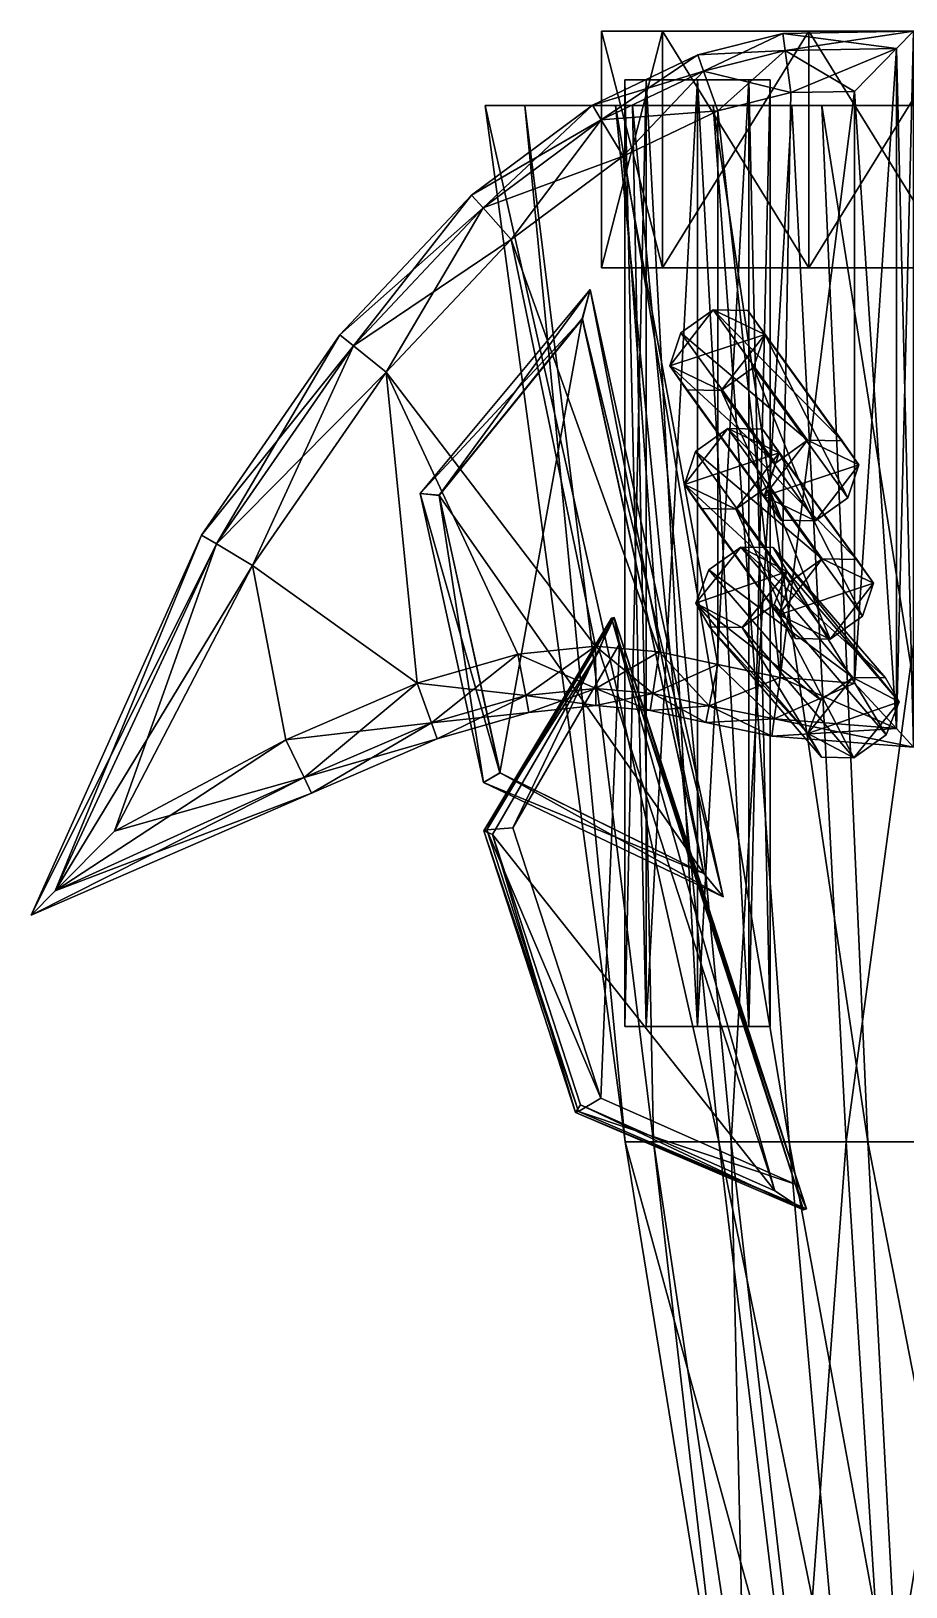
# Model space of a CAD drawing. Header units: metres. Extents: x -0.81 to 0.81, y -1.09 to 0.9.
# Drawn here: x -0.807 to -0.068, y -0.418 to 0.896 of the extents above; entities that cross this region are included whole.
import ezdxf

# ---------------------------------------------------------------- set-up
doc = ezdxf.new("R2010")
doc.units = ezdxf.units.M

msp = doc.modelspace()

# ---------------------------------------------------------------- linework, layer by layer
at = {"layer": 'Prism'}
for points in [[(-0.239, 0.8626, 0.0181), (-0.2439, 0.8763, 0.0003), (-0.1719, 0.8944, 0.0003)], [(-0.2439, 0.8763, 0.0003), (-0.1699, 0.88, -0.0174), (-0.1719, 0.8944, 0.0003)], [(-0.239, 0.8626, 0.0181), (-0.1719, 0.8944, 0.0003), (-0.1699, 0.88, 0.0181)], [(-0.1699, 0.88, 0.0181), (-0.1719, 0.8944, 0.0003), (-0.0615, 0.8965, 0.0003)], [(-0.1719, 0.8944, 0.0003), (-0.076, 0.8817, -0.0174), (-0.0615, 0.8965, 0.0003)], [(-0.1719, 0.8944, 0.0003), (-0.1699, 0.88, -0.0174), (-0.076, 0.8817, -0.0174)], [(-0.1699, 0.88, 0.0181), (-0.0615, 0.8965, 0.0003), (-0.076, 0.8817, 0.0181)], [(-0.076, 0.8817, 0.0181), (-0.0615, 0.8965, 0.0003), (-0.0615, 0.2915, 0.0003)], [(-0.0615, 0.8965, 0.0003), (-0.076, 0.3072, -0.0174), (-0.0615, 0.2915, 0.0003)], [(-0.0615, 0.8965, 0.0003), (-0.076, 0.8817, -0.0174), (-0.076, 0.3072, -0.0174)], [(-0.1652, 0.8446, 0.0253), (-0.1699, 0.88, 0.0181), (-0.076, 0.8817, 0.0181)], [(-0.1699, 0.88, -0.0174), (-0.1115, 0.8455, -0.0247), (-0.076, 0.8817, -0.0174)], [(-0.1652, 0.8446, 0.0253), (-0.076, 0.8817, 0.0181), (-0.1115, 0.8455, 0.0253)], [(-0.1115, 0.8455, 0.0253), (-0.076, 0.8817, 0.0181), (-0.076, 0.3072, 0.0181)], [(-0.076, 0.8817, -0.0174), (-0.1115, 0.3455, -0.0247), (-0.076, 0.3072, -0.0174)], [(-0.076, 0.8817, -0.0174), (-0.1115, 0.8455, -0.0247), (-0.1115, 0.3455, -0.0247)], [(-0.076, 0.8817, 0.0181), (-0.0615, 0.2915, 0.0003), (-0.076, 0.3072, 0.0181)], [(-0.3253, 0.8214, 0.0181), (-0.3328, 0.8339, 0.0003), (-0.2439, 0.8763, 0.0003)], [(-0.3328, 0.8339, 0.0003), (-0.239, 0.8626, -0.0174), (-0.2439, 0.8763, 0.0003)], [(-0.3253, 0.8214, 0.0181), (-0.2439, 0.8763, 0.0003), (-0.239, 0.8626, 0.0181)], [(-0.2439, 0.8763, 0.0003), (-0.239, 0.8626, -0.0174), (-0.1699, 0.88, -0.0174)], [(-0.2269, 0.8291, 0.0253), (-0.239, 0.8626, 0.0181), (-0.1699, 0.88, 0.0181)], [(-0.239, 0.8626, -0.0174), (-0.1652, 0.8446, -0.0247), (-0.1699, 0.88, -0.0174)], [(-0.2269, 0.8291, 0.0253), (-0.1699, 0.88, 0.0181), (-0.1652, 0.8446, 0.0253)], [(-0.1699, 0.88, -0.0174), (-0.1652, 0.8446, -0.0247), (-0.1115, 0.8455, -0.0247)], [(-0.3328, 0.8339, 0.0003), (-0.3253, 0.8214, -0.0174), (-0.239, 0.8626, -0.0174)], [(-0.3068, 0.7908, 0.0253), (-0.3253, 0.8214, 0.0181), (-0.239, 0.8626, 0.0181)], [(-0.3253, 0.8214, -0.0174), (-0.2269, 0.8291, -0.0247), (-0.239, 0.8626, -0.0174)], [(-0.3068, 0.7908, 0.0253), (-0.239, 0.8626, 0.0181), (-0.2269, 0.8291, 0.0253)], [(-0.239, 0.8626, -0.0174), (-0.2269, 0.8291, -0.0247), (-0.1652, 0.8446, -0.0247)], [(-0.1743, 0.3504, 0.0253), (-0.2269, 0.8291, 0.0253), (-0.1652, 0.8446, 0.0253)], [(-0.2269, 0.8291, -0.0247), (-0.1743, 0.3504, -0.0247), (-0.1652, 0.8446, -0.0247)], [(-0.1743, 0.3504, 0.0253), (-0.1115, 0.8455, 0.0253), (-0.1115, 0.3455, 0.0253)], [(-0.1743, 0.3504, 0.0253), (-0.1652, 0.8446, 0.0253), (-0.1115, 0.8455, 0.0253)], [(-0.1743, 0.3504, -0.0247), (-0.1115, 0.3455, -0.0247), (-0.1115, 0.8455, -0.0247)], [(-0.1652, 0.8446, -0.0247), (-0.1743, 0.3504, -0.0247), (-0.1115, 0.8455, -0.0247)], [(-0.1115, 0.8455, 0.0253), (-0.076, 0.3072, 0.0181), (-0.1115, 0.3455, 0.0253)], [(-0.4251, 0.747, 0.0181), (-0.4348, 0.7579, 0.0003), (-0.3328, 0.8339, 0.0003)], [(-0.4348, 0.7579, 0.0003), (-0.3253, 0.8214, -0.0174), (-0.3328, 0.8339, 0.0003)], [(-0.4251, 0.747, 0.0181), (-0.3328, 0.8339, 0.0003), (-0.3253, 0.8214, 0.0181)], [(-0.3253, 0.8214, -0.0174), (-0.3068, 0.7908, -0.0247), (-0.2269, 0.8291, -0.0247)], [(-0.2269, 0.8291, 0.0253), (-0.2268, 0.3612, 0.0253), (-0.3068, 0.7908, 0.0253)], [(-0.2269, 0.8291, -0.0247), (-0.3068, 0.7908, -0.0247), (-0.2268, 0.3612, -0.0247)], [(-0.2269, 0.8291, 0.0253), (-0.1743, 0.3504, 0.0253), (-0.2268, 0.3612, 0.0253)], [(-0.2268, 0.3612, -0.0247), (-0.1743, 0.3504, -0.0247), (-0.2269, 0.8291, -0.0247)], [(-0.4348, 0.7579, 0.0003), (-0.4251, 0.747, -0.0174), (-0.3253, 0.8214, -0.0174)], [(-0.4014, 0.7204, 0.0253), (-0.4251, 0.747, 0.0181), (-0.3253, 0.8214, 0.0181)], [(-0.4251, 0.747, -0.0174), (-0.3068, 0.7908, -0.0247), (-0.3253, 0.8214, -0.0174)], [(-0.4014, 0.7204, 0.0253), (-0.3253, 0.8214, 0.0181), (-0.3068, 0.7908, 0.0253)], [(-0.4251, 0.747, -0.0174), (-0.4014, 0.7204, -0.0247), (-0.3068, 0.7908, -0.0247)], [(-0.4014, 0.7204, 0.0253), (-0.3068, 0.7908, 0.0253), (-0.2763, 0.3719, 0.0253)], [(-0.3068, 0.7908, -0.0247), (-0.4014, 0.7204, -0.0247), (-0.2763, 0.3719, -0.0247)], [(-0.2268, 0.3612, 0.0253), (-0.2763, 0.3719, 0.0253), (-0.3068, 0.7908, 0.0253)], [(-0.2763, 0.3719, -0.0247), (-0.2268, 0.3612, -0.0247), (-0.3068, 0.7908, -0.0247)], [(-0.5347, 0.6306, 0.0181), (-0.546, 0.6398, 0.0003), (-0.4348, 0.7579, 0.0003)], [(-0.546, 0.6398, 0.0003), (-0.4251, 0.747, -0.0174), (-0.4348, 0.7579, 0.0003)], [(-0.5347, 0.6306, 0.0181), (-0.4348, 0.7579, 0.0003), (-0.4251, 0.747, 0.0181)], [(-0.546, 0.6398, 0.0003), (-0.5347, 0.6306, -0.0174), (-0.4251, 0.747, -0.0174)], [(-0.507, 0.6082, 0.0253), (-0.5347, 0.6306, 0.0181), (-0.4251, 0.747, 0.0181)], [(-0.5347, 0.6306, -0.0174), (-0.4014, 0.7204, -0.0247), (-0.4251, 0.747, -0.0174)], [(-0.507, 0.6082, 0.0253), (-0.4251, 0.747, 0.0181), (-0.4014, 0.7204, 0.0253)], [(-0.5347, 0.6306, -0.0174), (-0.507, 0.6082, -0.0247), (-0.4014, 0.7204, -0.0247)], [(-0.507, 0.6082, 0.0253), (-0.4014, 0.7204, 0.0253), (-0.3303, 0.3768, 0.0253)], [(-0.507, 0.6082, -0.0247), (-0.3303, 0.3768, -0.0247), (-0.4014, 0.7204, -0.0247)], [(-0.2763, 0.3719, 0.0253), (-0.3303, 0.3768, 0.0253), (-0.4014, 0.7204, 0.0253)], [(-0.2763, 0.3719, -0.0247), (-0.4014, 0.7204, -0.0247), (-0.3303, 0.3768, -0.0247)], [(-0.6504, 0.4631, 0.0181), (-0.6629, 0.4706, 0.0003), (-0.546, 0.6398, 0.0003)], [(-0.6629, 0.4706, 0.0003), (-0.5347, 0.6306, -0.0174), (-0.546, 0.6398, 0.0003)], [(-0.6504, 0.4631, 0.0181), (-0.546, 0.6398, 0.0003), (-0.5347, 0.6306, 0.0181)], [(-0.6629, 0.4706, 0.0003), (-0.6504, 0.4631, -0.0174), (-0.5347, 0.6306, -0.0174)], [(-0.6199, 0.4448, 0.0253), (-0.6504, 0.4631, 0.0181), (-0.5347, 0.6306, 0.0181)], [(-0.6504, 0.4631, -0.0174), (-0.507, 0.6082, -0.0247), (-0.5347, 0.6306, -0.0174)], [(-0.6199, 0.4448, 0.0253), (-0.5347, 0.6306, 0.0181), (-0.507, 0.6082, 0.0253)], [(-0.6504, 0.4631, -0.0174), (-0.6199, 0.4448, -0.0247), (-0.507, 0.6082, -0.0247)], [(-0.507, 0.6082, 0.0253), (-0.4807, 0.3455, 0.0253), (-0.6199, 0.4448, 0.0253)], [(-0.507, 0.6082, -0.0247), (-0.6199, 0.4448, -0.0247), (-0.4807, 0.3455, -0.0247)], [(-0.507, 0.6082, 0.0253), (-0.3959, 0.3699, 0.0253), (-0.4807, 0.3455, 0.0253)], [(-0.507, 0.6082, 0.0253), (-0.3303, 0.3768, 0.0253), (-0.3959, 0.3699, 0.0253)], [(-0.507, 0.6082, -0.0247), (-0.4807, 0.3455, -0.0247), (-0.3959, 0.3699, -0.0247)], [(-0.3959, 0.3699, -0.0247), (-0.3303, 0.3768, -0.0247), (-0.507, 0.6082, -0.0247)], [(-0.7865, 0.1701, 0.0181), (-0.8069, 0.1495, 0.0003), (-0.6629, 0.4706, 0.0003)], [(-0.8069, 0.1495, 0.0003), (-0.6504, 0.4631, -0.0174), (-0.6629, 0.4706, 0.0003)], [(-0.8069, 0.1495, 0.0003), (-0.7865, 0.1701, -0.0174), (-0.6504, 0.4631, -0.0174)], [(-0.7865, 0.1701, 0.0181), (-0.6629, 0.4706, 0.0003), (-0.6504, 0.4631, 0.0181)], [(-0.7365, 0.2205, 0.0253), (-0.7865, 0.1701, 0.0181), (-0.6504, 0.4631, 0.0181)], [(-0.7865, 0.1701, -0.0174), (-0.6199, 0.4448, -0.0247), (-0.6504, 0.4631, -0.0174)], [(-0.7365, 0.2205, 0.0253), (-0.6504, 0.4631, 0.0181), (-0.6199, 0.4448, 0.0253)], [(-0.7865, 0.1701, -0.0174), (-0.7365, 0.2205, -0.0247), (-0.6199, 0.4448, -0.0247)], [(-0.6199, 0.4448, 0.0253), (-0.5917, 0.2977, 0.0253), (-0.7365, 0.2205, 0.0253)], [(-0.6199, 0.4448, -0.0247), (-0.7365, 0.2205, -0.0247), (-0.5917, 0.2977, -0.0247)], [(-0.6199, 0.4448, 0.0253), (-0.4807, 0.3455, 0.0253), (-0.5917, 0.2977, 0.0253)], [(-0.6199, 0.4448, -0.0247), (-0.5917, 0.2977, -0.0247), (-0.4807, 0.3455, -0.0247)], [(-0.3959, 0.3699, 0.0253), (-0.4687, 0.312, 0.0181), (-0.4807, 0.3455, 0.0253)], [(-0.3891, 0.335, -0.0174), (-0.3959, 0.3699, -0.0247), (-0.4807, 0.3455, -0.0247)], [(-0.3959, 0.3699, 0.0253), (-0.3891, 0.335, 0.0181), (-0.4687, 0.312, 0.0181)], [(-0.3303, 0.3768, 0.0253), (-0.3891, 0.335, 0.0181), (-0.3959, 0.3699, 0.0253)], [(-0.33, 0.3411, -0.0174), (-0.3303, 0.3768, -0.0247), (-0.3959, 0.3699, -0.0247)], [(-0.33, 0.3411, -0.0174), (-0.3959, 0.3699, -0.0247), (-0.3891, 0.335, -0.0174)], [(-0.3303, 0.3768, 0.0253), (-0.33, 0.3411, 0.0181), (-0.3891, 0.335, 0.0181)], [(-0.2763, 0.3719, 0.0253), (-0.33, 0.3411, 0.0181), (-0.3303, 0.3768, 0.0253)], [(-0.2817, 0.3367, -0.0174), (-0.3303, 0.3768, -0.0247), (-0.33, 0.3411, -0.0174)], [(-0.2817, 0.3367, -0.0174), (-0.2763, 0.3719, -0.0247), (-0.3303, 0.3768, -0.0247)], [(-0.2763, 0.3719, 0.0253), (-0.2817, 0.3367, 0.0181), (-0.33, 0.3411, 0.0181)], [(-0.2268, 0.3612, 0.0253), (-0.2817, 0.3367, 0.0181), (-0.2763, 0.3719, 0.0253)], [(-0.2341, 0.3264, -0.0174), (-0.2763, 0.3719, -0.0247), (-0.2817, 0.3367, -0.0174)], [(-0.2341, 0.3264, -0.0174), (-0.2268, 0.3612, -0.0247), (-0.2763, 0.3719, -0.0247)], [(-0.2268, 0.3612, 0.0253), (-0.2341, 0.3264, 0.0181), (-0.2817, 0.3367, 0.0181)], [(-0.1743, 0.3504, 0.0253), (-0.2341, 0.3264, 0.0181), (-0.2268, 0.3612, 0.0253)], [(-0.1792, 0.3152, -0.0174), (-0.2268, 0.3612, -0.0247), (-0.2341, 0.3264, -0.0174)], [(-0.1792, 0.3152, -0.0174), (-0.1743, 0.3504, -0.0247), (-0.2268, 0.3612, -0.0247)], [(-0.4807, 0.3455, 0.0253), (-0.5764, 0.2657, 0.0181), (-0.5917, 0.2977, 0.0253)], [(-0.4687, 0.312, -0.0174), (-0.4807, 0.3455, -0.0247), (-0.5917, 0.2977, -0.0247)], [(-0.4807, 0.3455, 0.0253), (-0.4687, 0.312, 0.0181), (-0.5764, 0.2657, 0.0181)], [(-0.3891, 0.335, -0.0174), (-0.4807, 0.3455, -0.0247), (-0.4687, 0.312, -0.0174)], [(-0.1743, 0.3504, 0.0253), (-0.1792, 0.3152, 0.0181), (-0.2341, 0.3264, 0.0181)], [(-0.1115, 0.3455, 0.0253), (-0.1792, 0.3152, 0.0181), (-0.1743, 0.3504, 0.0253)], [(-0.076, 0.3072, -0.0174), (-0.1743, 0.3504, -0.0247), (-0.1792, 0.3152, -0.0174)], [(-0.1115, 0.3455, 0.0253), (-0.076, 0.3072, 0.0181), (-0.1792, 0.3152, 0.0181)], [(-0.076, 0.3072, -0.0174), (-0.1115, 0.3455, -0.0247), (-0.1743, 0.3504, -0.0247)], [(-0.3891, 0.335, 0.0181), (-0.4638, 0.2984, 0.0003), (-0.4687, 0.312, 0.0181)], [(-0.3864, 0.3207, 0.0003), (-0.3891, 0.335, -0.0174), (-0.4687, 0.312, -0.0174)], [(-0.3891, 0.335, 0.0181), (-0.3864, 0.3207, 0.0003), (-0.4638, 0.2984, 0.0003)], [(-0.33, 0.3411, 0.0181), (-0.3864, 0.3207, 0.0003), (-0.3891, 0.335, 0.0181)], [(-0.3299, 0.3265, 0.0003), (-0.33, 0.3411, -0.0174), (-0.3891, 0.335, -0.0174)], [(-0.3299, 0.3265, 0.0003), (-0.3891, 0.335, -0.0174), (-0.3864, 0.3207, 0.0003)], [(-0.33, 0.3411, 0.0181), (-0.3299, 0.3265, 0.0003), (-0.3864, 0.3207, 0.0003)], [(-0.2817, 0.3367, 0.0181), (-0.3299, 0.3265, 0.0003), (-0.33, 0.3411, 0.0181)], [(-0.2839, 0.3224, 0.0003), (-0.33, 0.3411, -0.0174), (-0.3299, 0.3265, 0.0003)], [(-0.2839, 0.3224, 0.0003), (-0.2817, 0.3367, -0.0174), (-0.33, 0.3411, -0.0174)], [(-0.2817, 0.3367, 0.0181), (-0.2839, 0.3224, 0.0003), (-0.3299, 0.3265, 0.0003)], [(-0.2341, 0.3264, 0.0181), (-0.2839, 0.3224, 0.0003), (-0.2817, 0.3367, 0.0181)], [(-0.2371, 0.3122, 0.0003), (-0.2817, 0.3367, -0.0174), (-0.2839, 0.3224, 0.0003)], [(-0.2371, 0.3122, 0.0003), (-0.2341, 0.3264, -0.0174), (-0.2817, 0.3367, -0.0174)], [(-0.3864, 0.3207, 0.0003), (-0.4687, 0.312, -0.0174), (-0.4638, 0.2984, 0.0003)], [(-0.2341, 0.3264, 0.0181), (-0.2371, 0.3122, 0.0003), (-0.2839, 0.3224, 0.0003)], [(-0.1792, 0.3152, 0.0181), (-0.2371, 0.3122, 0.0003), (-0.2341, 0.3264, 0.0181)], [(-0.1812, 0.3008, 0.0003), (-0.2341, 0.3264, -0.0174), (-0.2371, 0.3122, 0.0003)], [(-0.1812, 0.3008, 0.0003), (-0.1792, 0.3152, -0.0174), (-0.2341, 0.3264, -0.0174)], [(-0.4687, 0.312, -0.0174), (-0.5917, 0.2977, -0.0247), (-0.5764, 0.2657, -0.0174)], [(-0.4687, 0.312, 0.0181), (-0.5701, 0.2526, 0.0003), (-0.5764, 0.2657, 0.0181)], [(-0.4638, 0.2984, 0.0003), (-0.4687, 0.312, -0.0174), (-0.5764, 0.2657, -0.0174)], [(-0.4687, 0.312, 0.0181), (-0.4638, 0.2984, 0.0003), (-0.5701, 0.2526, 0.0003)], [(-0.1792, 0.3152, 0.0181), (-0.1812, 0.3008, 0.0003), (-0.2371, 0.3122, 0.0003)], [(-0.076, 0.3072, 0.0181), (-0.1812, 0.3008, 0.0003), (-0.1792, 0.3152, 0.0181)], [(-0.0615, 0.2915, 0.0003), (-0.1792, 0.3152, -0.0174), (-0.1812, 0.3008, 0.0003)], [(-0.076, 0.3072, 0.0181), (-0.0615, 0.2915, 0.0003), (-0.1812, 0.3008, 0.0003)], [(-0.0615, 0.2915, 0.0003), (-0.076, 0.3072, -0.0174), (-0.1792, 0.3152, -0.0174)], [(-0.5917, 0.2977, 0.0253), (-0.7865, 0.1701, 0.0181), (-0.7365, 0.2205, 0.0253)], [(-0.5917, 0.2977, 0.0253), (-0.5764, 0.2657, 0.0181), (-0.7865, 0.1701, 0.0181)], [(-0.5764, 0.2657, -0.0174), (-0.5917, 0.2977, -0.0247), (-0.7365, 0.2205, -0.0247)], [(-0.4638, 0.2984, 0.0003), (-0.5764, 0.2657, -0.0174), (-0.5701, 0.2526, 0.0003)], [(-0.5764, 0.2657, 0.0181), (-0.8069, 0.1495, 0.0003), (-0.7865, 0.1701, 0.0181)], [(-0.5764, 0.2657, 0.0181), (-0.5701, 0.2526, 0.0003), (-0.8069, 0.1495, 0.0003)], [(-0.5701, 0.2526, 0.0003), (-0.5764, 0.2657, -0.0174), (-0.7865, 0.1701, -0.0174)], [(-0.5764, 0.2657, -0.0174), (-0.7365, 0.2205, -0.0247), (-0.7865, 0.1701, -0.0174)], [(-0.5701, 0.2526, 0.0003), (-0.7865, 0.1701, -0.0174), (-0.8069, 0.1495, 0.0003)]]:
    msp.add_3dface(points, dxfattribs=at)
at = {"layer": 'Prism 15'}
for points in [[(-0.325, 0.8964, 0.13), (-0.2737, 0.6964, 0.0558), (-0.2737, 0.8964, 0.0558)], [(-0.325, 0.8964, 0.13), (-0.325, 0.6964, 0.13), (-0.2737, 0.6964, 0.0558)], [(-0.2737, 0.8964, 0.2042), (-0.325, 0.6964, 0.13), (-0.325, 0.8964, 0.13)], [(-0.2737, 0.8964, 0.2042), (-0.2737, 0.6964, 0.2042), (-0.325, 0.6964, 0.13)], [(0.025, 0.8964, 0.13), (-0.325, 0.8964, 0.13), (-0.15, 0.8964, 0.025)], [(-0.325, 0.8964, 0.13), (-0.2737, 0.8964, 0.0558), (-0.15, 0.8964, 0.025)], [(-0.15, 0.8964, 0.235), (-0.2737, 0.8964, 0.2042), (-0.325, 0.8964, 0.13)], [(-0.15, 0.8964, 0.235), (-0.325, 0.8964, 0.13), (0.025, 0.8964, 0.13)], [(-0.2737, 0.8964, 0.0558), (-0.15, 0.6964, 0.025), (-0.15, 0.8964, 0.025)], [(-0.2737, 0.8964, 0.0558), (-0.2737, 0.6964, 0.0558), (-0.15, 0.6964, 0.025)], [(-0.15, 0.8964, 0.235), (-0.2737, 0.6964, 0.2042), (-0.2737, 0.8964, 0.2042)], [(-0.15, 0.8964, 0.235), (-0.15, 0.6964, 0.235), (-0.2737, 0.6964, 0.2042)], [(-0.0263, 0.8964, 0.2042), (-0.15, 0.6964, 0.235), (-0.15, 0.8964, 0.235)], [(-0.0263, 0.8964, 0.2042), (-0.0263, 0.6964, 0.2042), (-0.15, 0.6964, 0.235)], [(-0.15, 0.8964, 0.025), (-0.0263, 0.6964, 0.0558), (-0.0263, 0.8964, 0.0558)], [(-0.15, 0.8964, 0.025), (-0.15, 0.6964, 0.025), (-0.0263, 0.6964, 0.0558)], [(0.025, 0.8964, 0.13), (-0.0263, 0.8964, 0.2042), (-0.15, 0.8964, 0.235)], [(0.025, 0.8964, 0.13), (-0.15, 0.8964, 0.025), (-0.0263, 0.8964, 0.0558)], [(-0.325, 0.6964, 0.13), (-0.15, 0.6964, 0.235), (0.025, 0.6964, 0.13)], [(0.025, 0.6964, 0.13), (-0.15, 0.6964, 0.025), (-0.325, 0.6964, 0.13)], [(-0.325, 0.6964, 0.13), (-0.15, 0.6964, 0.025), (-0.2737, 0.6964, 0.0558)], [(-0.2737, 0.6964, 0.2042), (-0.15, 0.6964, 0.235), (-0.325, 0.6964, 0.13)], [(0.025, 0.6964, 0.13), (-0.15, 0.6964, 0.235), (-0.0263, 0.6964, 0.2042)], [(0.025, 0.6964, 0.13), (-0.0263, 0.6964, 0.0558), (-0.15, 0.6964, 0.025)]]:
    msp.add_3dface(points, dxfattribs=at)
at = {"layer": 'Prism 16'}
for points in [[(-0.1873, 0.6402, 0.3105), (-0.2673, 0.6135, 0.2871), (-0.2307, 0.6608, 0.2715)], [(-0.2673, 0.6135, 0.2871), (-0.258, 0.6414, 0.2712), (-0.2307, 0.6608, 0.2715)], [(-0.258, 0.6414, 0.2712), (-0.151, 0.5507, 0.1247), (-0.2307, 0.6608, 0.2715)], [(-0.2307, 0.6608, 0.2715), (-0.1218, 0.5502, 0.141), (-0.2014, 0.6603, 0.2877)], [(-0.2307, 0.6608, 0.2715), (-0.151, 0.5507, 0.1247), (-0.1218, 0.5502, 0.141)], [(-0.1873, 0.6402, 0.3105), (-0.2307, 0.6608, 0.2715), (-0.2014, 0.6603, 0.2877)], [(-0.2014, 0.6603, 0.2877), (-0.1077, 0.5301, 0.1637), (-0.1873, 0.6402, 0.3105)], [(-0.2014, 0.6603, 0.2877), (-0.1218, 0.5502, 0.141), (-0.1077, 0.5301, 0.1637)], [(-0.2673, 0.6135, 0.2871), (-0.1783, 0.5313, 0.1245), (-0.258, 0.6414, 0.2712)], [(-0.224, 0.5928, 0.3261), (-0.2673, 0.6135, 0.2871), (-0.1873, 0.6402, 0.3105)], [(-0.258, 0.6414, 0.2712), (-0.1783, 0.5313, 0.1245), (-0.151, 0.5507, 0.1247)], [(-0.1873, 0.6402, 0.3105), (-0.1967, 0.6122, 0.3264), (-0.224, 0.5928, 0.3261)], [(-0.1873, 0.6402, 0.3105), (-0.117, 0.5021, 0.1796), (-0.1967, 0.6122, 0.3264)], [(-0.1873, 0.6402, 0.3105), (-0.1077, 0.5301, 0.1637), (-0.117, 0.5021, 0.1796)], [(-0.2673, 0.6135, 0.2871), (-0.1877, 0.5034, 0.1404), (-0.1783, 0.5313, 0.1245)], [(-0.2532, 0.5933, 0.3098), (-0.1877, 0.5034, 0.1404), (-0.2673, 0.6135, 0.2871)], [(-0.224, 0.5928, 0.3261), (-0.2532, 0.5933, 0.3098), (-0.2673, 0.6135, 0.2871)], [(-0.1967, 0.6122, 0.3264), (-0.1443, 0.4827, 0.1794), (-0.224, 0.5928, 0.3261)], [(-0.1967, 0.6122, 0.3264), (-0.117, 0.5021, 0.1796), (-0.1443, 0.4827, 0.1794)], [(-0.2532, 0.5933, 0.3098), (-0.1736, 0.4832, 0.1631), (-0.1877, 0.5034, 0.1404)], [(-0.224, 0.5928, 0.3261), (-0.1736, 0.4832, 0.1631), (-0.2532, 0.5933, 0.3098)], [(-0.224, 0.5928, 0.3261), (-0.1443, 0.4827, 0.1794), (-0.1736, 0.4832, 0.1631)], [(-0.1077, 0.5301, 0.1637), (-0.151, 0.5507, 0.1247), (-0.1877, 0.5034, 0.1404)], [(-0.1877, 0.5034, 0.1404), (-0.151, 0.5507, 0.1247), (-0.1783, 0.5313, 0.1245)], [(-0.1077, 0.5301, 0.1637), (-0.1218, 0.5502, 0.141), (-0.151, 0.5507, 0.1247)], [(-0.1877, 0.5034, 0.1404), (-0.1443, 0.4827, 0.1794), (-0.1077, 0.5301, 0.1637)], [(-0.1077, 0.5301, 0.1637), (-0.1443, 0.4827, 0.1794), (-0.117, 0.5021, 0.1796)], [(-0.1736, 0.4832, 0.1631), (-0.1443, 0.4827, 0.1794), (-0.1877, 0.5034, 0.1404)]]:
    msp.add_3dface(points, dxfattribs=at)
at = {"layer": 'Prism 17'}
for points in [[(-0.1751, 0.54, 0.2965), (-0.255, 0.5133, 0.2731), (-0.2184, 0.5606, 0.2574)], [(-0.255, 0.5133, 0.2731), (-0.2457, 0.5412, 0.2572), (-0.2184, 0.5606, 0.2574)], [(-0.2457, 0.5412, 0.2572), (-0.1387, 0.4506, 0.1107), (-0.2184, 0.5606, 0.2574)], [(-0.2184, 0.5606, 0.2574), (-0.1095, 0.45, 0.127), (-0.1892, 0.5601, 0.2737)], [(-0.2184, 0.5606, 0.2574), (-0.1387, 0.4506, 0.1107), (-0.1095, 0.45, 0.127)], [(-0.1751, 0.54, 0.2965), (-0.2184, 0.5606, 0.2574), (-0.1892, 0.5601, 0.2737)], [(-0.1892, 0.5601, 0.2737), (-0.0954, 0.4299, 0.1497), (-0.1751, 0.54, 0.2965)], [(-0.1892, 0.5601, 0.2737), (-0.1095, 0.45, 0.127), (-0.0954, 0.4299, 0.1497)], [(-0.255, 0.5133, 0.2731), (-0.166, 0.4312, 0.1104), (-0.2457, 0.5412, 0.2572)], [(-0.2117, 0.4926, 0.3121), (-0.255, 0.5133, 0.2731), (-0.1751, 0.54, 0.2965)], [(-0.2457, 0.5412, 0.2572), (-0.166, 0.4312, 0.1104), (-0.1387, 0.4506, 0.1107)], [(-0.1751, 0.54, 0.2965), (-0.1844, 0.512, 0.3124), (-0.2117, 0.4926, 0.3121)], [(-0.1751, 0.54, 0.2965), (-0.1047, 0.402, 0.1656), (-0.1844, 0.512, 0.3124)], [(-0.1751, 0.54, 0.2965), (-0.0954, 0.4299, 0.1497), (-0.1047, 0.402, 0.1656)], [(-0.255, 0.5133, 0.2731), (-0.1754, 0.4032, 0.1263), (-0.166, 0.4312, 0.1104)], [(-0.241, 0.4932, 0.2958), (-0.1754, 0.4032, 0.1263), (-0.255, 0.5133, 0.2731)], [(-0.2117, 0.4926, 0.3121), (-0.241, 0.4932, 0.2958), (-0.255, 0.5133, 0.2731)], [(-0.1844, 0.512, 0.3124), (-0.132, 0.3826, 0.1653), (-0.2117, 0.4926, 0.3121)], [(-0.1844, 0.512, 0.3124), (-0.1047, 0.402, 0.1656), (-0.132, 0.3826, 0.1653)], [(-0.241, 0.4932, 0.2958), (-0.1613, 0.3831, 0.1491), (-0.1754, 0.4032, 0.1263)], [(-0.2117, 0.4926, 0.3121), (-0.1613, 0.3831, 0.1491), (-0.241, 0.4932, 0.2958)], [(-0.2117, 0.4926, 0.3121), (-0.132, 0.3826, 0.1653), (-0.1613, 0.3831, 0.1491)], [(-0.0954, 0.4299, 0.1497), (-0.1387, 0.4506, 0.1107), (-0.1754, 0.4032, 0.1263)], [(-0.1754, 0.4032, 0.1263), (-0.1387, 0.4506, 0.1107), (-0.166, 0.4312, 0.1104)], [(-0.0954, 0.4299, 0.1497), (-0.1095, 0.45, 0.127), (-0.1387, 0.4506, 0.1107)], [(-0.1754, 0.4032, 0.1263), (-0.132, 0.3826, 0.1653), (-0.0954, 0.4299, 0.1497)], [(-0.0954, 0.4299, 0.1497), (-0.132, 0.3826, 0.1653), (-0.1047, 0.402, 0.1656)], [(-0.1613, 0.3831, 0.1491), (-0.132, 0.3826, 0.1653), (-0.1754, 0.4032, 0.1263)]]:
    msp.add_3dface(points, dxfattribs=at)
at = {"layer": 'Prism 18'}
for points in [[(-0.1684, 0.4398, 0.2854), (-0.2455, 0.4131, 0.2538), (-0.2074, 0.4605, 0.2421)], [(-0.2455, 0.4131, 0.2538), (-0.2345, 0.4411, 0.239), (-0.2074, 0.4605, 0.2421)], [(-0.2345, 0.4411, 0.239), (-0.1128, 0.3504, 0.1045), (-0.2074, 0.4605, 0.2421)], [(-0.2074, 0.4605, 0.2421), (-0.0854, 0.3499, 0.1237), (-0.18, 0.46, 0.2613)], [(-0.2074, 0.4605, 0.2421), (-0.1128, 0.3504, 0.1045), (-0.0854, 0.3499, 0.1237)], [(-0.1684, 0.4398, 0.2854), (-0.2074, 0.4605, 0.2421), (-0.18, 0.46, 0.2613)], [(-0.18, 0.46, 0.2613), (-0.0738, 0.3297, 0.1478), (-0.1684, 0.4398, 0.2854)], [(-0.18, 0.46, 0.2613), (-0.0854, 0.3499, 0.1237), (-0.0738, 0.3297, 0.1478)], [(-0.2455, 0.4131, 0.2538), (-0.14, 0.331, 0.1013), (-0.2345, 0.4411, 0.239)], [(-0.2064, 0.3925, 0.2971), (-0.2455, 0.4131, 0.2538), (-0.1684, 0.4398, 0.2854)], [(-0.2345, 0.4411, 0.239), (-0.14, 0.331, 0.1013), (-0.1128, 0.3504, 0.1045)], [(-0.1684, 0.4398, 0.2854), (-0.1793, 0.4119, 0.3003), (-0.2064, 0.3925, 0.2971)], [(-0.1684, 0.4398, 0.2854), (-0.0848, 0.3018, 0.1626), (-0.1793, 0.4119, 0.3003)], [(-0.1684, 0.4398, 0.2854), (-0.0738, 0.3297, 0.1478), (-0.0848, 0.3018, 0.1626)], [(-0.2455, 0.4131, 0.2538), (-0.1509, 0.303, 0.1162), (-0.14, 0.331, 0.1013)], [(-0.2338, 0.393, 0.2779), (-0.1509, 0.303, 0.1162), (-0.2455, 0.4131, 0.2538)], [(-0.2064, 0.3925, 0.2971), (-0.2338, 0.393, 0.2779), (-0.2455, 0.4131, 0.2538)], [(-0.1793, 0.4119, 0.3003), (-0.1119, 0.2824, 0.1595), (-0.2064, 0.3925, 0.2971)], [(-0.1793, 0.4119, 0.3003), (-0.0848, 0.3018, 0.1626), (-0.1119, 0.2824, 0.1595)], [(-0.2338, 0.393, 0.2779), (-0.1393, 0.2829, 0.1403), (-0.1509, 0.303, 0.1162)], [(-0.2064, 0.3925, 0.2971), (-0.1393, 0.2829, 0.1403), (-0.2338, 0.393, 0.2779)], [(-0.2064, 0.3925, 0.2971), (-0.1119, 0.2824, 0.1595), (-0.1393, 0.2829, 0.1403)], [(-0.0738, 0.3297, 0.1478), (-0.1128, 0.3504, 0.1045), (-0.1509, 0.303, 0.1162)], [(-0.1509, 0.303, 0.1162), (-0.1128, 0.3504, 0.1045), (-0.14, 0.331, 0.1013)], [(-0.0738, 0.3297, 0.1478), (-0.0854, 0.3499, 0.1237), (-0.1128, 0.3504, 0.1045)], [(-0.1509, 0.303, 0.1162), (-0.1119, 0.2824, 0.1595), (-0.0738, 0.3297, 0.1478)], [(-0.0738, 0.3297, 0.1478), (-0.1119, 0.2824, 0.1595), (-0.0848, 0.3018, 0.1626)], [(-0.1393, 0.2829, 0.1403), (-0.1119, 0.2824, 0.1595), (-0.1509, 0.303, 0.1162)]]:
    msp.add_3dface(points, dxfattribs=at)
at = {"layer": 'Prism 2'}
for points in [[(-0.4219, 0.2214, 0.0779), (-0.4244, 0.2206, 0.0728), (-0.3168, 0.4003, -0.0077)], [(-0.4244, 0.2206, 0.0728), (-0.3271, 0.373, -0.0176), (-0.3168, 0.4003, -0.0077)], [(-0.3999, 0.2232, 0.0862), (-0.4219, 0.2214, 0.0779), (-0.3143, 0.4011, -0.0025)], [(-0.4219, 0.2214, 0.0779), (-0.3168, 0.4003, -0.0077), (-0.3143, 0.4011, -0.0025)], [(-0.3999, 0.2232, 0.0862), (-0.3143, 0.4011, -0.0025), (-0.3099, 0.3786, 0.0181)], [(-0.3168, 0.4003, -0.0077), (-0.3271, 0.373, -0.0176), (-0.1788, -0.0835, -0.0176)], [(-0.3143, 0.4011, -0.0025), (-0.3168, 0.4003, -0.0077), (-0.1544, -0.0995, -0.0077)], [(-0.3168, 0.4003, -0.0077), (-0.1788, -0.0835, -0.0176), (-0.1544, -0.0995, -0.0077)], [(-0.3099, 0.3786, 0.0181), (-0.3143, 0.4011, -0.0025), (-0.1519, -0.0987, -0.0025)], [(-0.3143, 0.4011, -0.0025), (-0.1544, -0.0995, -0.0077), (-0.1519, -0.0987, -0.0025)], [(-0.4244, 0.2206, 0.0728), (-0.4172, 0.2176, 0.0505), (-0.3271, 0.373, -0.0176)], [(-0.1788, -0.0835, -0.0176), (-0.3271, 0.373, -0.0176), (-0.4172, 0.2176, 0.0505)], [(-0.3257, -0.0051, 0.0862), (-0.3999, 0.2232, 0.0862), (-0.3099, 0.3786, 0.0181)], [(-0.3099, 0.3786, 0.0181), (-0.1615, -0.0779, 0.0181), (-0.3257, -0.0051, 0.0862)], [(-0.3099, 0.3786, 0.0181), (-0.1519, -0.0987, -0.0025), (-0.1615, -0.0779, 0.0181)], [(-0.3446, -0.0165, 0.0779), (-0.4244, 0.2206, 0.0728), (-0.4219, 0.2214, 0.0779)], [(-0.3446, -0.0165, 0.0779), (-0.3471, -0.0174, 0.0728), (-0.4244, 0.2206, 0.0728)], [(-0.3471, -0.0174, 0.0728), (-0.4172, 0.2176, 0.0505), (-0.4244, 0.2206, 0.0728)], [(-0.3257, -0.0051, 0.0862), (-0.4219, 0.2214, 0.0779), (-0.3999, 0.2232, 0.0862)], [(-0.3257, -0.0051, 0.0862), (-0.3446, -0.0165, 0.0779), (-0.4219, 0.2214, 0.0779)], [(-0.3471, -0.0174, 0.0728), (-0.343, -0.0107, 0.0505), (-0.4172, 0.2176, 0.0505)], [(-0.4172, 0.2176, 0.0505), (-0.343, -0.0107, 0.0505), (-0.1788, -0.0835, -0.0176)], [(-0.1544, -0.0995, -0.0077), (-0.343, -0.0107, 0.0505), (-0.3471, -0.0174, 0.0728)], [(-0.1615, -0.0779, 0.0181), (-0.3446, -0.0165, 0.0779), (-0.3257, -0.0051, 0.0862)], [(-0.1544, -0.0995, -0.0077), (-0.1788, -0.0835, -0.0176), (-0.343, -0.0107, 0.0505)], [(-0.1519, -0.0987, -0.0025), (-0.3471, -0.0174, 0.0728), (-0.3446, -0.0165, 0.0779)], [(-0.1519, -0.0987, -0.0025), (-0.1544, -0.0995, -0.0077), (-0.3471, -0.0174, 0.0728)], [(-0.1615, -0.0779, 0.0181), (-0.1519, -0.0987, -0.0025), (-0.3446, -0.0165, 0.0779)]]:
    msp.add_3dface(points, dxfattribs=at)
at = {"layer": 'Prism 23'}
for points in [[(-0.3053, 0.0554, 0), (-0.2873, 0.8554, 0.0433), (-0.2873, 0.0554, 0.0433)], [(-0.3053, 0.0554, 0), (-0.3053, 0.8554, 0), (-0.2873, 0.8554, 0.0433)], [(-0.2873, 0.0554, -0.0433), (-0.3053, 0.8554, 0), (-0.3053, 0.0554, 0)], [(-0.2873, 0.0554, -0.0433), (-0.2873, 0.8554, -0.0433), (-0.3053, 0.8554, 0)], [(-0.3053, 0.8554, 0), (-0.244, 0.8554, -0.0612), (-0.1828, 0.8554, 0)], [(-0.1828, 0.8554, 0), (-0.244, 0.8554, 0.0613), (-0.3053, 0.8554, 0)], [(-0.3053, 0.8554, 0), (-0.244, 0.8554, 0.0613), (-0.2873, 0.8554, 0.0433)], [(-0.2873, 0.8554, -0.0433), (-0.244, 0.8554, -0.0612), (-0.3053, 0.8554, 0)], [(-0.2873, 0.0554, 0.0433), (-0.244, 0.8554, 0.0613), (-0.244, 0.0554, 0.0612)], [(-0.2873, 0.0554, 0.0433), (-0.2873, 0.8554, 0.0433), (-0.244, 0.8554, 0.0613)], [(-0.244, 0.0554, -0.0613), (-0.2873, 0.8554, -0.0433), (-0.2873, 0.0554, -0.0433)], [(-0.244, 0.0554, -0.0613), (-0.244, 0.8554, -0.0612), (-0.2873, 0.8554, -0.0433)], [(-0.2007, 0.0554, -0.0433), (-0.244, 0.8554, -0.0612), (-0.244, 0.0554, -0.0613)], [(-0.2007, 0.0554, -0.0433), (-0.2007, 0.8554, -0.0433), (-0.244, 0.8554, -0.0612)], [(-0.244, 0.0554, 0.0612), (-0.2007, 0.8554, 0.0433), (-0.2007, 0.0554, 0.0433)], [(-0.244, 0.0554, 0.0612), (-0.244, 0.8554, 0.0613), (-0.2007, 0.8554, 0.0433)], [(-0.1828, 0.8554, 0), (-0.244, 0.8554, -0.0612), (-0.2007, 0.8554, -0.0433)], [(-0.1828, 0.8554, 0), (-0.2007, 0.8554, 0.0433), (-0.244, 0.8554, 0.0613)], [(-0.1828, 0.0554, 0), (-0.2007, 0.8554, -0.0433), (-0.2007, 0.0554, -0.0433)], [(-0.1828, 0.0554, 0), (-0.1828, 0.8554, 0), (-0.2007, 0.8554, -0.0433)], [(-0.2007, 0.0554, 0.0433), (-0.1828, 0.8554, 0), (-0.1828, 0.0554, 0)], [(-0.2007, 0.0554, 0.0433), (-0.2007, 0.8554, 0.0433), (-0.1828, 0.8554, 0)], [(-0.1828, 0.0554, 0), (-0.3053, 0.0554, 0), (-0.244, 0.0554, 0.0612)], [(-0.3053, 0.0554, 0), (-0.2873, 0.0554, 0.0433), (-0.244, 0.0554, 0.0612)], [(-0.244, 0.0554, -0.0613), (-0.2873, 0.0554, -0.0433), (-0.3053, 0.0554, 0)], [(-0.244, 0.0554, -0.0613), (-0.3053, 0.0554, 0), (-0.1828, 0.0554, 0)], [(-0.1828, 0.0554, 0), (-0.2007, 0.0554, -0.0433), (-0.244, 0.0554, -0.0613)], [(-0.1828, 0.0554, 0), (-0.244, 0.0554, 0.0612), (-0.2007, 0.0554, 0.0433)]]:
    msp.add_3dface(points, dxfattribs=at)
at = {"layer": 'Prism 3'}
for points in [[(-0.4622, 0.5042, 0.0646), (-0.4783, 0.5058, 0.0475), (-0.3347, 0.6782, 0.0468)], [(-0.4783, 0.5058, 0.0475), (-0.3347, 0.6782, 0.041), (-0.3347, 0.6782, 0.0468)], [(-0.4783, 0.5058, 0.0475), (-0.4783, 0.5058, 0.0417), (-0.3347, 0.6782, 0.041)], [(-0.4783, 0.5058, 0.0417), (-0.3413, 0.6533, 0.024), (-0.3347, 0.6782, 0.041)], [(-0.4622, 0.5042, 0.0646), (-0.3347, 0.6782, 0.0468), (-0.3414, 0.6535, 0.064)], [(-0.3414, 0.6535, 0.064), (-0.3347, 0.6782, 0.0468), (-0.2223, 0.1649, 0.0496)], [(-0.3347, 0.6782, 0.041), (-0.3413, 0.6533, 0.024), (-0.2386, 0.1845, 0.0266)], [(-0.3347, 0.6782, 0.0468), (-0.2223, 0.1648, 0.0438), (-0.2223, 0.1649, 0.0496)], [(-0.3347, 0.6782, 0.0468), (-0.3347, 0.6782, 0.041), (-0.2223, 0.1648, 0.0438)], [(-0.3347, 0.6782, 0.041), (-0.2386, 0.1845, 0.0266), (-0.2223, 0.1648, 0.0438)], [(-0.4783, 0.5058, 0.0417), (-0.4622, 0.504, 0.0246), (-0.3413, 0.6533, 0.024)], [(-0.4109, 0.2698, 0.0659), (-0.4622, 0.5042, 0.0646), (-0.3414, 0.6535, 0.064)], [(-0.2386, 0.1845, 0.0266), (-0.3413, 0.6533, 0.024), (-0.4622, 0.504, 0.0246)], [(-0.3414, 0.6535, 0.064), (-0.2387, 0.1847, 0.0666), (-0.4109, 0.2698, 0.0659)], [(-0.3414, 0.6535, 0.064), (-0.2223, 0.1649, 0.0496), (-0.2387, 0.1847, 0.0666)], [(-0.4109, 0.2698, 0.0659), (-0.4783, 0.5058, 0.0475), (-0.4622, 0.5042, 0.0646)], [(-0.4109, 0.2698, 0.0659), (-0.4248, 0.2614, 0.0488), (-0.4783, 0.5058, 0.0475)], [(-0.4248, 0.2614, 0.0488), (-0.4783, 0.5058, 0.0417), (-0.4783, 0.5058, 0.0475)], [(-0.4248, 0.2614, 0.0488), (-0.4248, 0.2614, 0.043), (-0.4783, 0.5058, 0.0417)], [(-0.4248, 0.2614, 0.043), (-0.4622, 0.504, 0.0246), (-0.4783, 0.5058, 0.0417)], [(-0.4248, 0.2614, 0.043), (-0.4108, 0.2696, 0.0259), (-0.4622, 0.504, 0.0246)], [(-0.4622, 0.504, 0.0246), (-0.4108, 0.2696, 0.0259), (-0.2386, 0.1845, 0.0266)], [(-0.2387, 0.1847, 0.0666), (-0.4248, 0.2614, 0.0488), (-0.4109, 0.2698, 0.0659)], [(-0.2223, 0.1648, 0.0438), (-0.4108, 0.2696, 0.0259), (-0.4248, 0.2614, 0.043)], [(-0.2223, 0.1648, 0.0438), (-0.2386, 0.1845, 0.0266), (-0.4108, 0.2696, 0.0259)], [(-0.2387, 0.1847, 0.0666), (-0.2223, 0.1649, 0.0496), (-0.4248, 0.2614, 0.0488)], [(-0.2223, 0.1649, 0.0496), (-0.4248, 0.2614, 0.043), (-0.4248, 0.2614, 0.0488)], [(-0.2223, 0.1649, 0.0496), (-0.2223, 0.1648, 0.0438), (-0.4248, 0.2614, 0.043)]]:
    msp.add_3dface(points, dxfattribs=at)
at = {"layer": 'Pyramid'}
for points in [[(-0.3052, -0.0421, 0), (-0.4233, 0.8335, 0), (-0.3899, 0.8335, 0.1129)], [(-0.2259, -0.0421, 0), (-0.4233, 0.8335, 0), (-0.3052, -0.0421, 0)], [(-0.2259, -0.0421, 0), (-0.3134, 0.8335, 0), (-0.4233, 0.8335, 0)], [(-0.3134, 0.8335, 0), (-0.3899, 0.8335, 0.1129), (-0.4233, 0.8335, 0)], [(-0.2811, -0.0421, 0.0995), (-0.3899, 0.8335, 0.1129), (-0.299, 0.8335, 0.2054)], [(-0.3052, -0.0421, 0), (-0.3899, 0.8335, 0.1129), (-0.2811, -0.0421, 0.0995)], [(-0.2309, 0.8335, 0), (-0.3899, 0.8335, 0.1129), (-0.3134, 0.8335, 0)], [(-0.299, 0.8335, 0.2054), (-0.3899, 0.8335, 0.1129), (-0.2309, 0.8335, 0)], [(-0.1665, -0.0421, 0), (-0.3134, 0.8335, 0), (-0.2259, -0.0421, 0)], [(-0.1665, -0.0421, 0), (-0.2309, 0.8335, 0), (-0.3134, 0.8335, 0)], [(-0.2155, -0.0421, 0.181), (-0.299, 0.8335, 0.2054), (-0.1644, 0.8335, 0.2678)], [(-0.2811, -0.0421, 0.0995), (-0.299, 0.8335, 0.2054), (-0.2155, -0.0421, 0.181)], [(-0.299, 0.8335, 0.2054), (-0.2309, 0.8335, 0), (-0.1389, 0.8335, 0)], [(-0.1644, 0.8335, 0.2678), (-0.299, 0.8335, 0.2054), (-0.1389, 0.8335, 0)], [(-0.1001, -0.0421, 0), (-0.2309, 0.8335, 0), (-0.1665, -0.0421, 0)], [(-0.1001, -0.0421, 0), (-0.1389, 0.8335, 0), (-0.2309, 0.8335, 0)], [(-0.2155, -0.0421, 0.181), (-0.1644, 0.8335, 0.2678), (-0.1185, -0.0421, 0.236)], [(-0.1185, -0.0421, 0.236), (-0.1644, 0.8335, 0.2678), (0, 0.8335, 0.2908)], [(0, 0.8335, 0.2908), (-0.1644, 0.8335, 0.2678), (0, 0.8335, 0)], [(0, 0.8335, 0), (-0.1644, 0.8335, 0.2678), (-0.1389, 0.8335, 0)], [(0, -0.0421, 0), (-0.1389, 0.8335, 0), (-0.1001, -0.0421, 0)], [(0, -0.0421, 0), (0, 0.8335, 0), (-0.1389, 0.8335, 0)], [(-0.1185, -0.0421, 0.236), (0, 0.8335, 0.2908), (0, -0.0421, 0.2563)], [(-0.2217, -0.5556, 0), (-0.3052, -0.0421, 0), (-0.2811, -0.0421, 0.0995)], [(-0.1641, -0.5556, 0), (-0.3052, -0.0421, 0), (-0.2217, -0.5556, 0)], [(-0.1641, -0.5556, 0), (-0.2259, -0.0421, 0), (-0.3052, -0.0421, 0)], [(-0.2042, -0.5556, 0.068), (-0.2811, -0.0421, 0.0995), (-0.2155, -0.0421, 0.181)], [(-0.2217, -0.5556, 0), (-0.2811, -0.0421, 0.0995), (-0.2042, -0.5556, 0.068)], [(-0.1209, -0.5556, 0), (-0.2259, -0.0421, 0), (-0.1641, -0.5556, 0)], [(-0.1209, -0.5556, 0), (-0.1665, -0.0421, 0), (-0.2259, -0.0421, 0)], [(-0.1566, -0.5556, 0.1237), (-0.2155, -0.0421, 0.181), (-0.1185, -0.0421, 0.236)], [(-0.2042, -0.5556, 0.068), (-0.2155, -0.0421, 0.181), (-0.1566, -0.5556, 0.1237)], [(-0.0727, -0.5556, 0), (-0.1665, -0.0421, 0), (-0.1209, -0.5556, 0)], [(-0.0727, -0.5556, 0), (-0.1001, -0.0421, 0), (-0.1665, -0.0421, 0)], [(-0.1566, -0.5556, 0.1237), (-0.1185, -0.0421, 0.236), (-0.0861, -0.5556, 0.1613)], [(-0.0861, -0.5556, 0.1613), (-0.1185, -0.0421, 0.236), (0, -0.0421, 0.2563)], [(0, -0.5556, 0), (-0.1001, -0.0421, 0), (-0.0727, -0.5556, 0)], [(0, -0.5556, 0), (0, -0.0421, 0), (-0.1001, -0.0421, 0)], [(-0.0861, -0.5556, 0.1613), (0, -0.0421, 0.2563), (0, -0.5556, 0.1751)]]:
    msp.add_3dface(points, dxfattribs=at)

doc.saveas('drawing.dxf')
